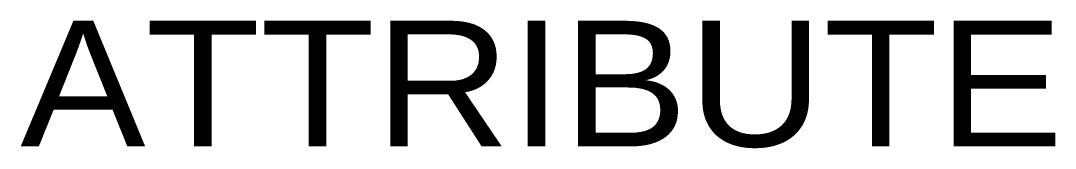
# Model space of a CAD drawing. Extents: x 0 to 9.92, y 1.98 to 3.2.
import ezdxf
from ezdxf.enums import TextEntityAlignment as Align

# ---------------------------------------------------------------- set-up
doc = ezdxf.new("R2010")
doc.units = 0
doc.layers.get('0').update_dxf_attribs({"linetype": 'CONTINUOUS'})

msp = doc.modelspace()

# ---------------------------------------------------------------- texts
at = {"color": 0}
msp.add_attdef('ATTRIBUTE', text='foo', height=1.2, dxfattribs=at).set_placement((0, 2), (10, 2), align=Align.ALIGNED)

doc.saveas('drawing.dxf')
